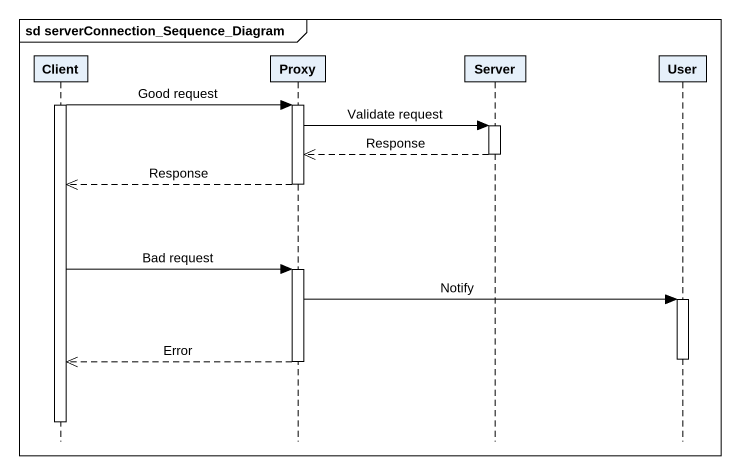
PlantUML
@startuml
mainframe sd serverConnection_Sequence_Diagram
hide footbox
participant Client
participant Proxy
participant Server
participant User

activate Client
Client -> Proxy : Good request
activate Proxy
Proxy -> Server : Validate request
activate Server
Server -->> Proxy : Response
deactivate Server
Proxy -->> Client : Response
deactivate Proxy
Client -> Proxy : Bad request
activate Proxy
Proxy -> User : Notify
activate User
deactivate User
Proxy -->> Client : Error
deactivate Proxy
deactivate Client
@enduml
